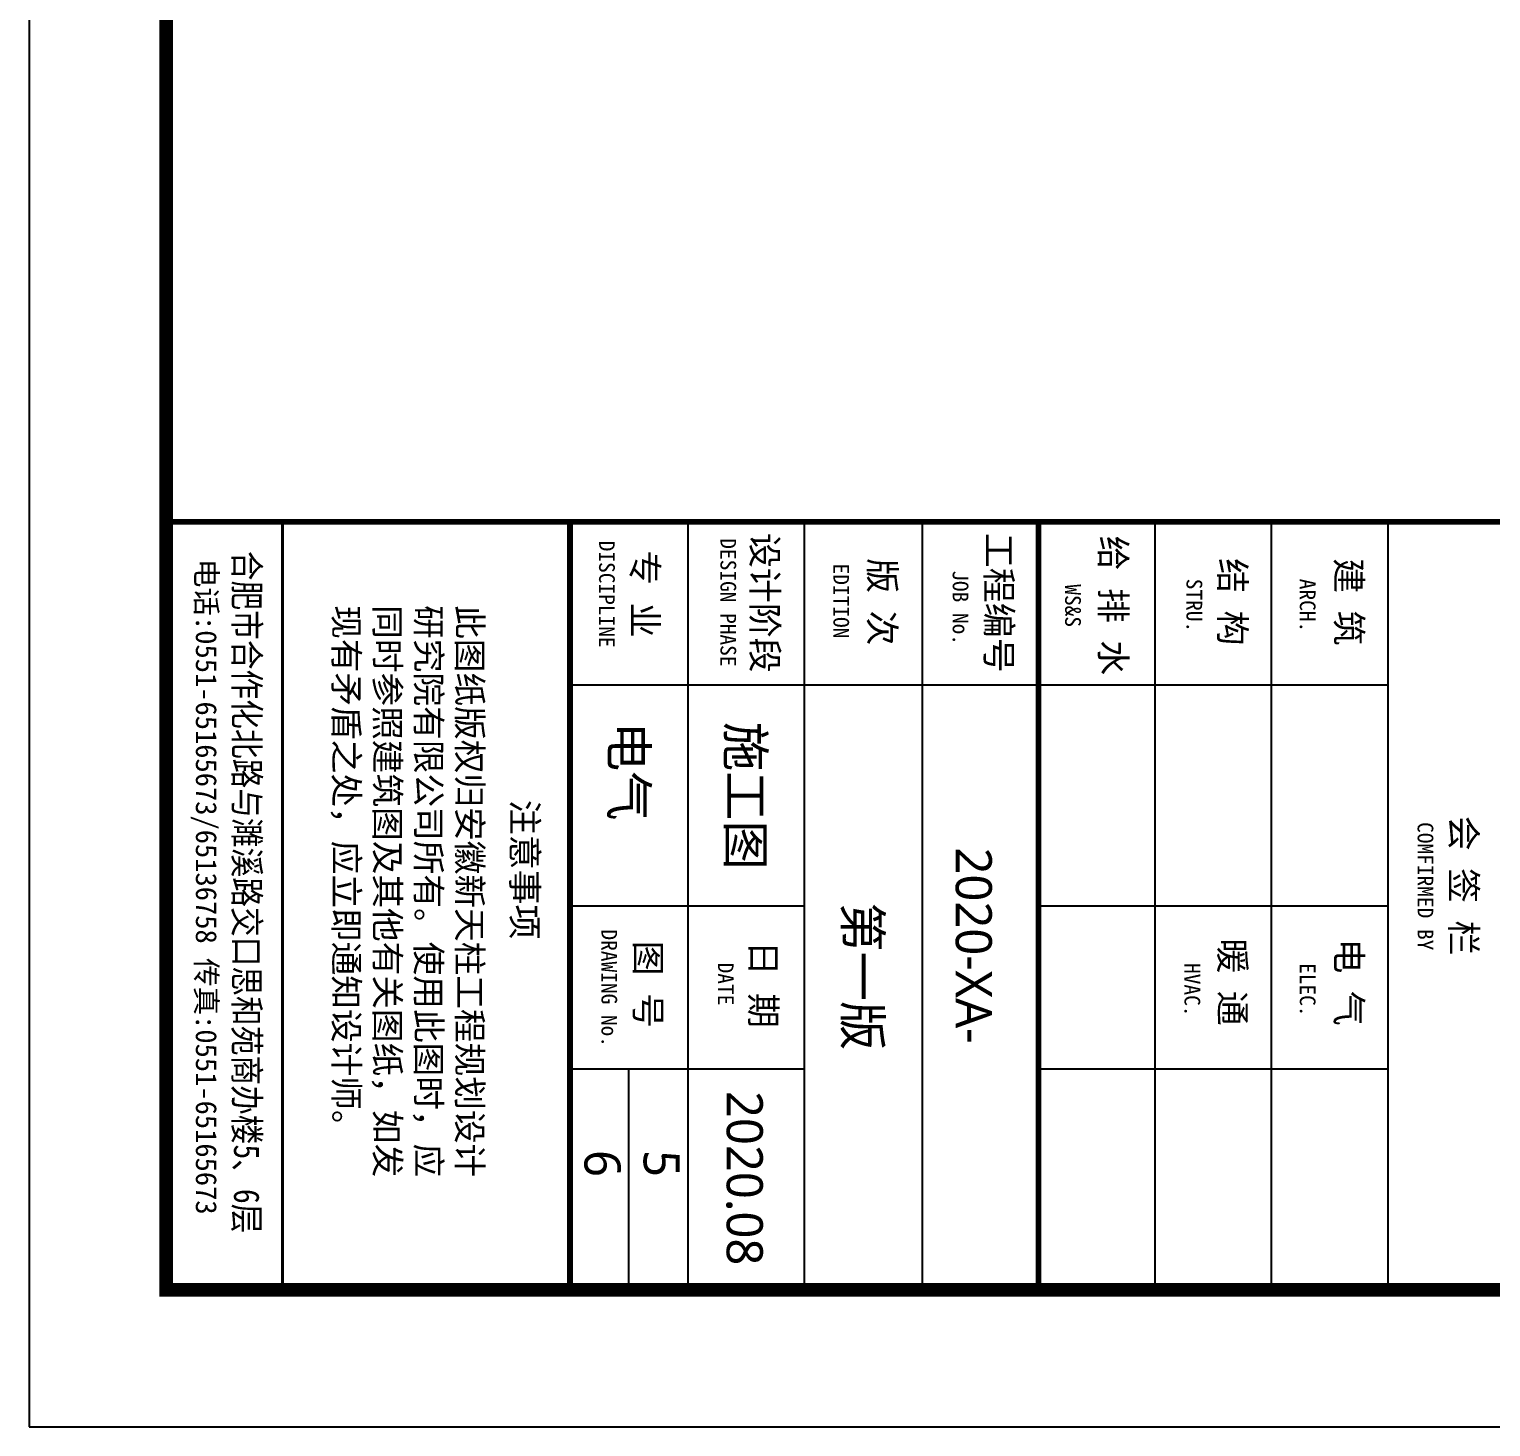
# Model space of a CAD drawing. Extents: x -496980 to 486425, y -292187 to -29437.
# Drawn here: x 177129 to 203816, y -292187 to -266666 of the extents above; entities that cross this region are included whole.
import ezdxf

# ---------------------------------------------------------------- set-up
doc = ezdxf.new("R2010")
doc.units = 0
doc.header["$LTSCALE"] = 1000
doc.header["$MEASUREMENT"] = 0
for name, color, linetype in [('46', 7, 'Continuous'), ('PUB_TEXT', 7, 'Continuous'), ('PUB_TITLE', 4, 'Continuous')]:
    doc.layers.add(name, color=color, linetype=linetype)
doc.styles.add('-黑体', font='msyh.ttf', dxfattribs={"width": 0.8})
doc.styles.add('TQ', font='')
doc.styles.get('TQ').set_extended_font_data('SimSun')

# ---------------------------------------------------------------- blocks, each defined once
blk = doc.blocks.new('ly')
at = {"layer": 'PUB_TEXT', "insert": (-5884, 1715), "char_height": 212, "width": 5144.75, "attachment_point": 1, "style": 'TQ'}
blk.add_mtext('此图纸版权归安徽新天柱工程规划设计研究院有限公司所有。使用此图时，应同时参照建筑图及其他有关图纸，如发现有矛盾之处，应立即通知设计师。', dxfattribs=at)

msp = doc.modelspace()

# ---------------------------------------------------------------- linework, layer by layer
at = {"layer": 'PUB_TEXT'}
for p, q in [((179628.4, -289693.2), (179628.4, -287742.2)), ((179629, -289686.9), (180847.6, -289686.9))]:
    msp.add_line(p, q, dxfattribs=at)
at = {"layer": 'PUB_TITLE', "lineweight": 40}
for p, q in [((181754, -275661.9), (181754, -289686.9)), ((195558.9, -275661.9), (195558.9, -289686.9))]:
    msp.add_line(p, q, dxfattribs=at)
at = {"layer": 'PUB_TITLE'}
for p, q in [((189156.3, -275661.9), (189156.3, -289730)), ((191281.3, -275661.9), (191281.3, -289686.9)), ((193433.9, -275661.9), (193433.9, -289686.9)), ((197683.9, -275661.9), (197683.9, -289686.9)), ((199808.9, -275661.9), (199808.9, -289686.9)), ((201933.9, -275661.9), (201933.9, -289686.9)), ((187003.6, -278637.4), (195558.9, -278637.4)), ((195558.9, -278636), (201933.9, -278636)), ((187003.6, -282673.5), (191281.3, -282673.5)), ((195558.9, -282673.5), (201933.9, -282673.5)), ((187003.6, -285648.5), (191281.3, -285648.5)), ((188079.9, -289686.9), (188079.9, -285648.5)), ((195558.9, -285648.5), (201933.9, -285648.5))]:
    msp.add_line(p, q, dxfattribs=at)
msp.add_lwpolyline([(177129, -29436.9), (177129, -292186.9), (325629, -292186.9), (325629, -29436.9)], close=True, dxfattribs=at)
at = {"layer": 'PUB_TITLE', "const_width": 250}
msp.add_lwpolyline([(179629, -35686.9), (179629, -289686.9), (323129, -289686.9), (323129, -35686.9)], close=True, dxfattribs=at)
at = {"layer": 'PUB_TITLE', "lineweight": 40, "const_width": 106.2, "elevation": -69.6}
for points in [[(323129, -275661.9), (179629, -275661.9)], [(187003.6, -275661.9), (187003.6, -289618)]]:
    msp.add_lwpolyline(points, dxfattribs=at)
at = {"layer": 'PUB_TITLE', "const_width": 106.2, "elevation": -69.6}
msp.add_lwpolyline([(195558.9, -275661.9), (195558.9, -289686.9)], dxfattribs=at)

# ---------------------------------------------------------------- block references
at = {"layer": 'PUB_TEXT', "xscale": 2.124999999068677, "yscale": 2.125000000232831, "zscale": 2.125000000000004, "rotation": 270}
msp.add_blockref('ly', (181754, -289686.9, -69.6), dxfattribs=at)

# ---------------------------------------------------------------- texts
at = {"layer": '46', "linetype": 'Continuous', "style": '-黑体'}
for s, height, p in [('施工图', 660.81, (189878.6, -279313.6, -69.6)), ('电气', 660.81, (187747.3, -279313.6, -69.6)), ('2020-XA-', 660.81, (194045.7, -281607.9, -69.6)), ('第一版', 660.81, (192014.8, -282609.3, -69.6)), ('2020.08', 660.81, (189863.7, -286055, -69.6)), ('6', 660.8, (187266, -287134.1, -69.6)), ('5', 660.8, (188347, -287134.1, -69.6))]:
    msp.add_text(s, height=height, rotation=270, dxfattribs=at).set_placement(p)
at = {"layer": 'PUB_TEXT', "style": 'TQ'}
for s, height, p in [(' 设计阶段', 467.5, (190327.6, -275545.2, -69.6)), (' 工程编号', 467.5, (194602.6, -275545.2, -69.6)), ('     DISCIPLINE', 286.875, (187534.3, -275030.5, -69.6)), ('     DESIGN PHASE', 286.875, (189750.5, -274986.2, -69.6)), ('电话:0551-65165673/65136758 传真:0551-65165673', 382.5, (180172.5, -276337.7, -139.1)), ('  专 业', 467.5, (188136, -275545.2, -69.6)), ('     EDITION', 286.875, (191812.3, -275448.2, -69.6)), ('  版 次', 467.5, (192472.2, -275690.2, -69.6)), ('      JOB No.', 286.875, (193991, -275374, -69.6)), ('注意事项', 467.5, (185944.2, -280736.1, -69.6)), ('     DRAWING No.', 286.875, (187577.6, -282129.3, -69.6)), ('图 号', 467.5, (188196.3, -283311, -69.6)), ('日 期', 467.5, (190301.2, -283311, -69.6)), ('         DATE', 286.875, (189703.2, -281954.2, -69.6))]:
    msp.add_text(s, height=height, rotation=270, dxfattribs=at).set_placement(p)
at = {"layer": 'PUB_TEXT', "style": 'TQ', "width": 0.85}
msp.add_text('合肥市合作化北路与濉溪路交口思和苑商办楼5、6层 ', height=467.5, rotation=270, dxfattribs=at).set_placement((180868, -276190.6, -139.1))
at = {"layer": 'PUB_TEXT', "attachment_point": 1, "rotation": 270, "style": 'TQ'}
for s, insert, char_height, width in [('给 排 水', (197156.6, -275913.4, -69.6), 467.5, 5559), ('结 构', (199335.3, -276325.9, -69.6), 467.5, 5015), ('建 筑', (201460.3, -276325.9, -69.6), 467.5, 5015), ('   STRU.', (198547.2, -276115, -69.6), 286.87, 5998.875), ('   ARCH.', (200616.4, -276115, -69.6), 286.87, 5998.875), ('   WS&S', (196331.3, -276216.4, -69.6), 286.87, 6103), ('COMFIRMED BY', (202767.2, -281145.1, -69.6), 286.875, 5998.875), ('会 签 栏', (203555.3, -281028.2, -69.6), 467.5, 5559), ('暖 通', (199335.3, -283269.6, -69.6), 467.5, 5015), ('电 气', (201460.3, -283269.6, -69.6), 467.5, 5015), ('   HVAC.', (198510, -283133.2, -69.6), 286.87, 5998.875), ('   ELEC.', (200616.4, -283133.2, -69.6), 286.87, 5998.875)]:
    msp.add_mtext(s, dxfattribs=dict(at, insert=insert, char_height=char_height, width=width))

doc.saveas('drawing.dxf')
